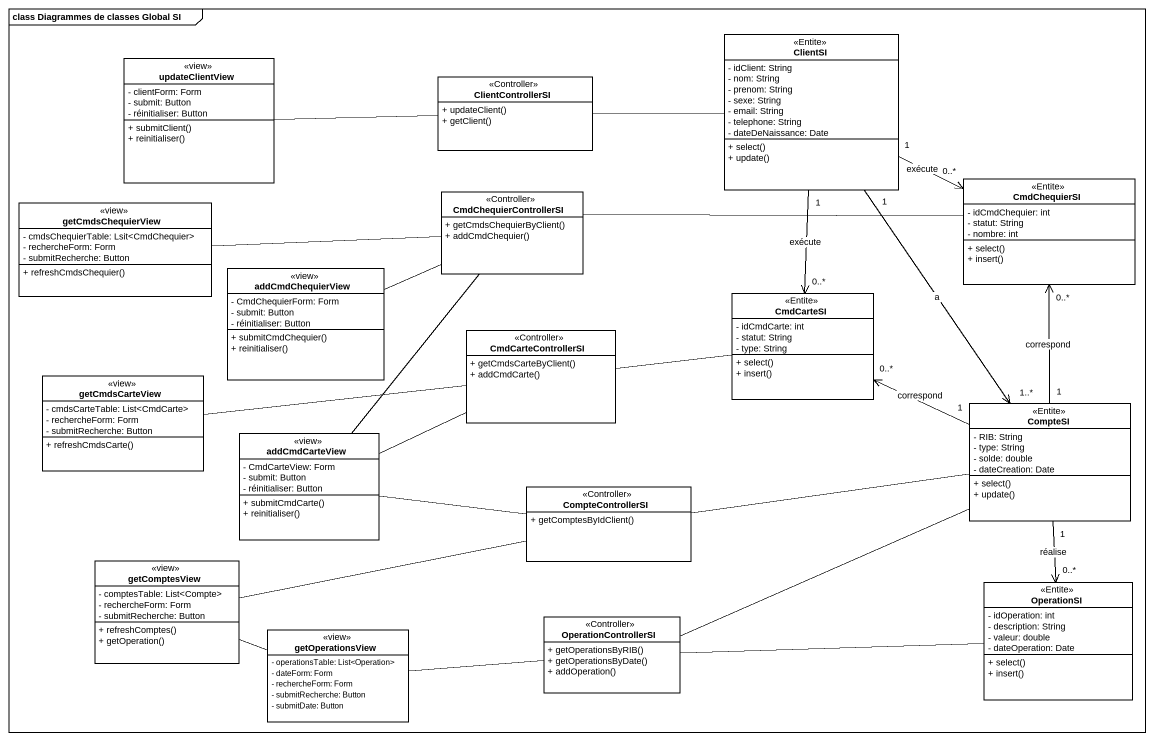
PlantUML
@startuml
mainframe class Diagrammes de classes Global SI
hide circle
hide empty members
skinparam classAttributeIconSize 0
class ClientSI <<Entite>> {
  - idClient: String
  - nom: String
  - prenom: String
  - sexe: String
  - email: String
  - telephone: String
  - dateDeNaissance: Date
  + select()
  + update()
}
class updateClientView <<view>> {
  - clientForm: Form
  - submit: Button
  - réinitialiser: Button
  + submitClient()
  + reinitialiser()
}
class ClientControllerSI <<Controller>> {
  + updateClient()
  + getClient()
}
class getCmdsChequierView <<view>> {
  - cmdsChequierTable: Lsit<CmdChequier>
  - rechercheForm: Form
  - submitRecherche: Button
  + refreshCmdsChequier()
}
class CmdChequierControllerSI <<Controller>> {
  + getCmdsChequierByClient()
  + addCmdChequier()
}
class CmdChequierSI <<Entite>> {
  - idCmdChequier: int
  - statut: String
  - nombre: int
  + select()
  + insert()
}
class addCmdChequierView <<view>> {
  - CmdChequierForm: Form
  - submit: Button
  - réinitialiser: Button
  + submitCmdChequier()
  + reinitialiser()
}
class CmdCarteSI <<Entite>> {
  - idCmdCarte: int
  - statut: String
  - type: String
  + select()
  + insert()
}
class CmdCarteControllerSI <<Controller>> {
  + getCmdsCarteByClient()
  + addCmdCarte()
}
class getCmdsCarteView <<view>> {
  - cmdsCarteTable: List<CmdCarte>
  - rechercheForm: Form
  - submitRecherche: Button
  + refreshCmdsCarte()
}
class addCmdCarteView <<view>> {
  - CmdCarteView: Form
  - submit: Button
  - réinitialiser: Button
  + submitCmdCarte()
  + reinitialiser()
}
class CompteSI <<Entite>> {
  - RIB: String
  - type: String
  - solde: double
  - dateCreation: Date
  + select()
  + update()
}
class CompteControllerSI <<Controller>> {
  + getComptesByIdClient()
}
class getComptesView <<view>> {
  - comptesTable: List<Compte>
  - rechercheForm: Form
  - submitRecherche: Button
  + refreshComptes()
  + getOperation()
}
class OperationSI <<Entite>> {
  - idOperation: int
  - description: String
  - valeur: double
  - dateOperation: Date
  + select()
  + insert()
}
class getOperationsView <<view>> {
  - operationsTable: List<Operation>
  - dateForm: Form
  - rechercheForm: Form
  - submitRecherche: Button
  - submitDate: Button
}
class OperationControllerSI <<Controller>> {
  + getOperationsByRIB()
  + getOperationsByDate()
  + addOperation()
}
ClientSI "1" -right-> "0..*" CmdChequierSI : exécute
ClientSI "1" --> "1..*" CompteSI : a
updateClientView -right- ClientControllerSI
ClientControllerSI -right- ClientSI
getCmdsChequierView -right- CmdChequierControllerSI
CmdChequierControllerSI -right- CmdChequierSI
addCmdChequierView -right- CmdChequierControllerSI
CmdCarteSI "0..*" <-up- "1" ClientSI : exécute
CmdCarteSI "0..*" <-right- "1" CompteSI : correspond
CmdCarteControllerSI -right- CmdCarteSI
getCmdsCarteView -right- CmdCarteControllerSI
addCmdCarteView -up- CmdChequierControllerSI
addCmdCarteView -right- CmdCarteControllerSI
addCmdCarteView -right- CompteControllerSI
CompteSI "1" -up-> "0..*" CmdChequierSI : correspond
CompteSI "1" --> "0..*" OperationSI : réalise
CompteControllerSI -right- CompteSI
getComptesView -right- CompteControllerSI
getComptesView -right- getOperationsView
getOperationsView -right- OperationControllerSI
OperationControllerSI -right- CompteSI
OperationControllerSI -right- OperationSI
@enduml
